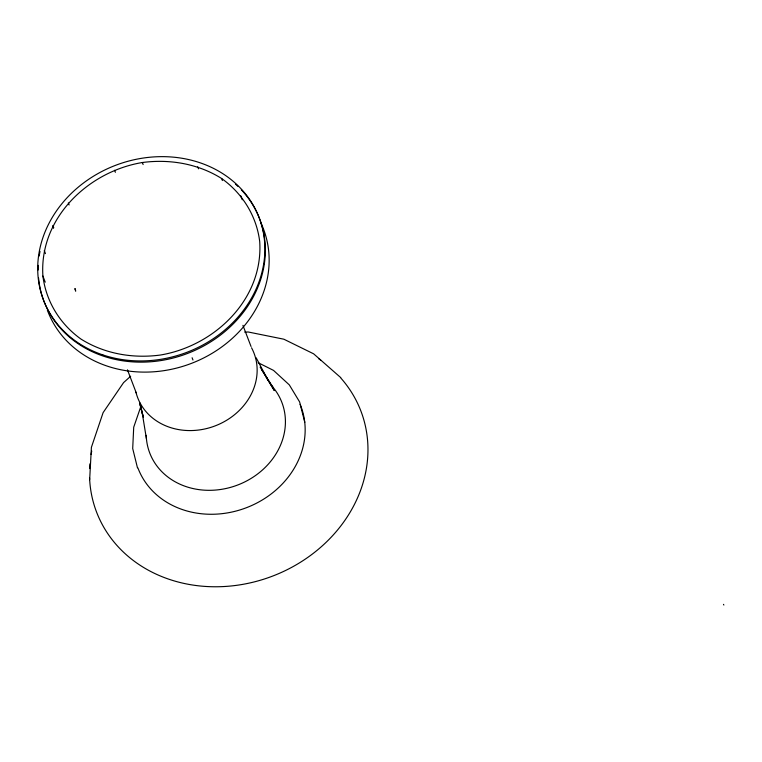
<?xml version="1.0" encoding="UTF-8"?>
<svg xmlns="http://www.w3.org/2000/svg" width="762" height="762" viewBox="0 0 762 762"><rect width="100%" height="100%" fill="white"/><g stroke="black" fill="none" stroke-linecap="round" stroke-linejoin="round"><path stroke-width="1.14" d="M42.91 276.063C38.995 218.351 88.021 171.536 142.361 162.516C169.812 158.896 197.996 163.687 221.628 178.499C242.468 193.377 256.556 215.998 259.699 241.516C263.604 299.218 214.579 346.043 160.249 355.054C132.788 358.683 104.604 353.892 80.982 339.08C60.141 324.193 46.044 301.571 42.91 276.063L45.234 282.159M89.659 479.679L91.411 447.294L103.108 412.642L123.587 382.6L130.645 376.266M140.789 406.651L133.712 427.215L132.702 448.532L137.465 467.801M244.707 332.127L248.155 331.984L283.855 339.204L313.649 353.835L340.776 377.638M258.137 362.693L273.539 370.399L289.322 384.896L299.609 401.907L304.8 422.339M261.823 369.884L273.034 387.325M260.118 367.084L274.368 390.582L266.376 377.361M267.843 379.857L256.175 357.797M251.031 346.472L242.926 325.355M127.454 369.837L136.331 393.078M240.706 195.691L242.259 199.758M221.628 178.499L222.399 180.537M197.758 166.783L198.53 168.812M142.361 162.516L143.132 164.554M192.11 357.759L192.967 359.997M114.605 170.269L115.386 172.307M68.332 202.93L69.104 204.959M52.959 225.609L53.731 227.648M52.759 226.19L53.531 228.229M44.291 250.555L45.453 253.613M75.6 290.627L74.962 288.522L75.686 291.217M140.065 404.974L143.323 417.062L139.856 402.993L142.542 414.861L146.428 438.769M723.9 604.999A1.619 0.581 26.8 0 1 723.538 604.371M271.52 385.582A70.742 61.331 -20.9 0 1 238.687 484.622A70.742 61.331 -20.9 0 1 146.218 435.321M251.536 347.767A62.284 53.988 -20.9 0 1 215.255 425.844A62.284 53.988 -20.9 0 1 135.95 392.192M300.133 404.374A87.125 75.524 -20.9 0 1 247.107 507.444A87.125 75.524 -20.9 0 1 137.865 467.82M340.928 378.152A141.494 122.653 -20.9 0 1 274.482 575.367A141.494 122.653 -20.9 0 1 89.583 477.926M89.602 468.573A141.494 122.653 -20.9 0 1 89.906 463.868M91.097 454.495A141.494 122.653 -20.9 0 1 91.735 451.018M318.754 358.778A141.494 122.653 -20.9 0 1 320.707 360.121M241.316 189.795A115.424 100.06 -20.9 0 1 193.091 351.177A115.424 100.06 -20.9 0 1 38.557 278.035M38.176 270.005A115.424 100.06 -20.9 0 1 38.281 265.347M39.195 256.013A115.424 100.06 -20.9 0 1 40.005 251.403M235.448 184.09A115.424 100.06 -20.9 0 1 238.039 186.48M261.137 223.418A115.424 100.06 -20.9 0 1 193.805 362.445A115.424 100.06 -20.9 0 1 47.358 310.115M102.784 354.882A115.424 100.06 -20.9 0 0 264.5 240.744A115.424 100.06 -20.9 0 0 86.611 180.737A115.424 100.06 -20.9 0 0 102.784 354.882"/></g></svg>
